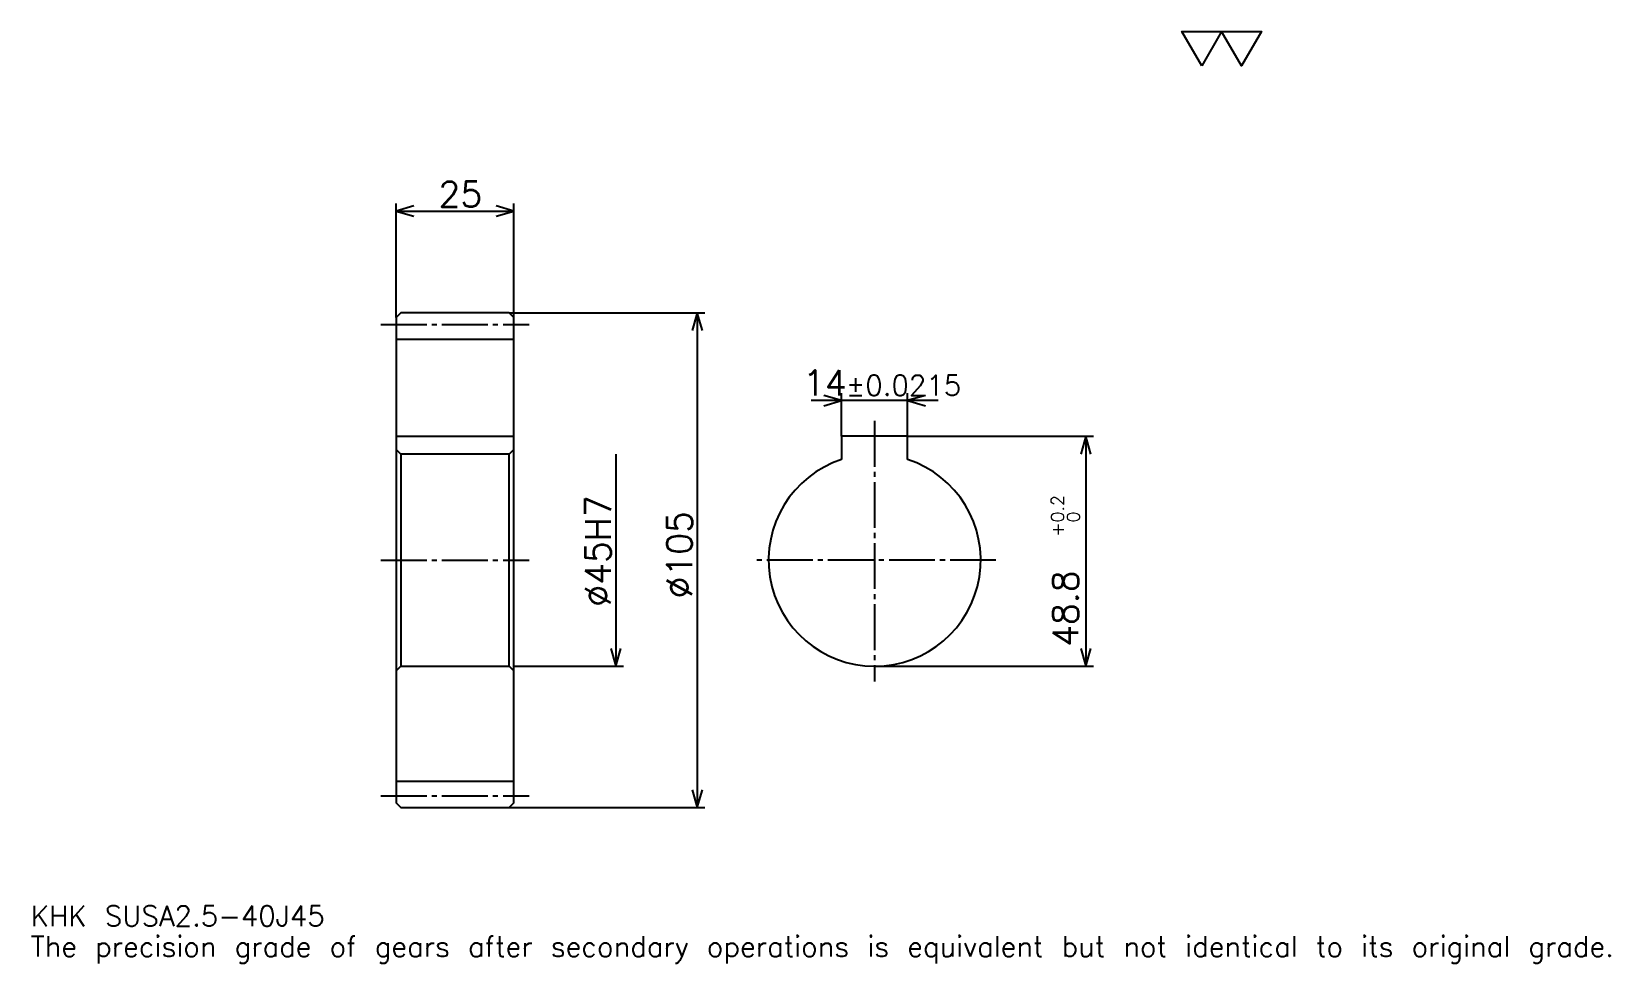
# Model space of a CAD drawing. Extents: x 11 to 346, y 4 to 202.
import ezdxf

# ---------------------------------------------------------------- set-up
doc = ezdxf.new("R2010")
doc.units = 0
doc.linetypes.add('DASHDOT', pattern=[12.961956, 9.721467, -1.080163, 1.080163, -1.080163])
doc.layers.get('0').update_dxf_attribs({"linetype": 'CONTINUOUS'})
doc.layers.add('DASHDOT', color=6, linetype='DASHDOT')
doc.styles.add('KANJI', font='TXT', dxfattribs={"bigfont": 'BIGFONT'})

msp = doc.modelspace()

# ---------------------------------------------------------------- linework, layer by layer
at = {"color": 5}
for p, q in [((88.327446, 142.041443), (88.327446, 165.264954)), ((113.327446, 142.041443), (113.327446, 165.264954)), ((88.327446, 163.644699), (113.327446, 163.644699)), ((88.327446, 141.041443), (88.327446, 142.041443)), ((112.327446, 142.041443), (113.327446, 142.041443)), ((113.327446, 142.041443), (153.833557, 142.041443)), ((113.327446, 141.041443), (113.327446, 142.041443)), ((152.213318, 142.041443), (152.213318, 37.041443)), ((182.835602, 115.841446), (182.835602, 125.022827)), ((196.835602, 115.841446), (196.835602, 125.022827)), ((203.316589, 123.402588), (176.354614, 123.402588)), ((196.835602, 115.841446), (236.261536, 115.841446)), ((234.641296, 115.841446), (234.641296, 67.041443)), ((134.93071, 112.041443), (134.93071, 67.041443)), ((113.327446, 67.041443), (136.550949, 67.041443)), ((189.835602, 67.041443), (236.261536, 67.041443)), ((112.327446, 37.041443), (113.327446, 37.041443)), ((113.327446, 37.041443), (153.833557, 37.041443))]:
    msp.add_line(p, q, dxfattribs=at)
at = {"color": 4}
for p, q in [((88.327446, 136.416443), (113.327446, 136.416443)), ((88.327446, 115.841446), (113.327446, 115.841446)), ((113.327446, 113.041443), (112.327446, 112.041443)), ((88.327446, 66.041443), (89.327446, 67.041443)), ((113.327446, 66.041443), (112.327446, 67.041443)), ((88.327446, 42.666443), (113.327446, 42.666443))]:
    msp.add_line(p, q, dxfattribs=at)
at = {"color": 7}
msp.add_lwpolyline([(259.239136, 194.429352), (255.026505, 201.731247), (271.877045, 201.731247), (267.664398, 194.429352), (263.451782, 201.731247), (259.239136, 194.429352)], dxfattribs=at)
at = {"color": 5}
for points in [[(92.108017, 164.724854), (88.327446, 163.644699), (92.108017, 162.564545)], [(109.546875, 162.564545), (113.327446, 163.644699), (109.546875, 164.724854)], [(153.293488, 138.260864), (152.213318, 142.041443), (151.133148, 138.260864)], [(179.055023, 122.322418), (182.835602, 123.402588), (179.055023, 124.482742)], [(200.61618, 124.482742), (196.835602, 123.402588), (200.61618, 122.322418)], [(235.721466, 112.060867), (234.641296, 115.841446), (233.561127, 112.060867)], [(133.85054, 70.822014), (134.93071, 67.041443), (136.010864, 70.822014)], [(233.561127, 70.822014), (234.641296, 67.041443), (235.721466, 70.822014)], [(151.133148, 40.822014), (152.213318, 37.041443), (153.293488, 40.822014)]]:
    msp.add_lwpolyline(points, dxfattribs=at)
at = {"color": 4}
for points in [[(88.327446, 66.041443), (88.327446, 38.041443), (89.327446, 37.041443), (112.327446, 37.041443), (113.327446, 38.041443), (113.327446, 141.041443), (112.327446, 142.041443), (89.327446, 142.041443), (88.327446, 141.041443), (88.327446, 66.041443)], [(196.835602, 110.92485), (196.835602, 115.841446), (182.835602, 115.841446), (182.835602, 110.92485)], [(88.327446, 113.041443), (89.327446, 112.041443), (89.327446, 67.041443), (112.327446, 67.041443), (112.327446, 112.041443), (89.327446, 112.041443)]]:
    msp.add_lwpolyline(points, dxfattribs=at)
msp.add_arc((189.835602, 89.541443), 22.5, 108.12620381, 71.87379619, dxfattribs=at)
at = {"layer": 'DASHDOT', "color": 7}
for p, q in [((85.08696, 139.541443), (116.567932, 139.541443)), ((189.835602, 119.081932), (189.835602, 63.800953)), ((85.08696, 89.541443), (116.567932, 89.541443)), ((215.57608, 89.541443), (164.095108, 89.541443)), ((85.08696, 39.541443), (116.567932, 39.541443))]:
    msp.add_line(p, q, dxfattribs=at)

# ---------------------------------------------------------------- texts
at = {"color": 7, "style": 'KANJI'}
for s, height, p in [('25', 5.400815, (97.316917, 164.50882)), ('14', 5.400815, (174.636627, 124.482742)), ('%%p0.0215', 4.320652, (183.763351, 124.482742)), ('KHK SUSA2.5-40J45', 4.320652, (10.80163, 11.881793)), ('The precision grade of gears after secondary operations is equivalent but not identical to its original grade.', 4.320652, (10.80163, 5.400815))]:
    msp.add_text(s, height=height, dxfattribs=at).set_placement(p)
for s, height, p in [('%%c45H7', 5.400815, (133.85054, 79.684952)), ('0.2', 2.700408, (229.996613, 97.56311)), ('%%c105', 5.400815, (151.133148, 81.440216)), ('0', 2.700408, (233.345123, 97.56311)), ('+', 2.700408, (229.996613, 94.538651)), ('48.8', 5.400815, (233.021057, 71.161781))]:
    msp.add_text(s, height=height, rotation=90, dxfattribs=at).set_placement(p)

doc.saveas('drawing.dxf')
